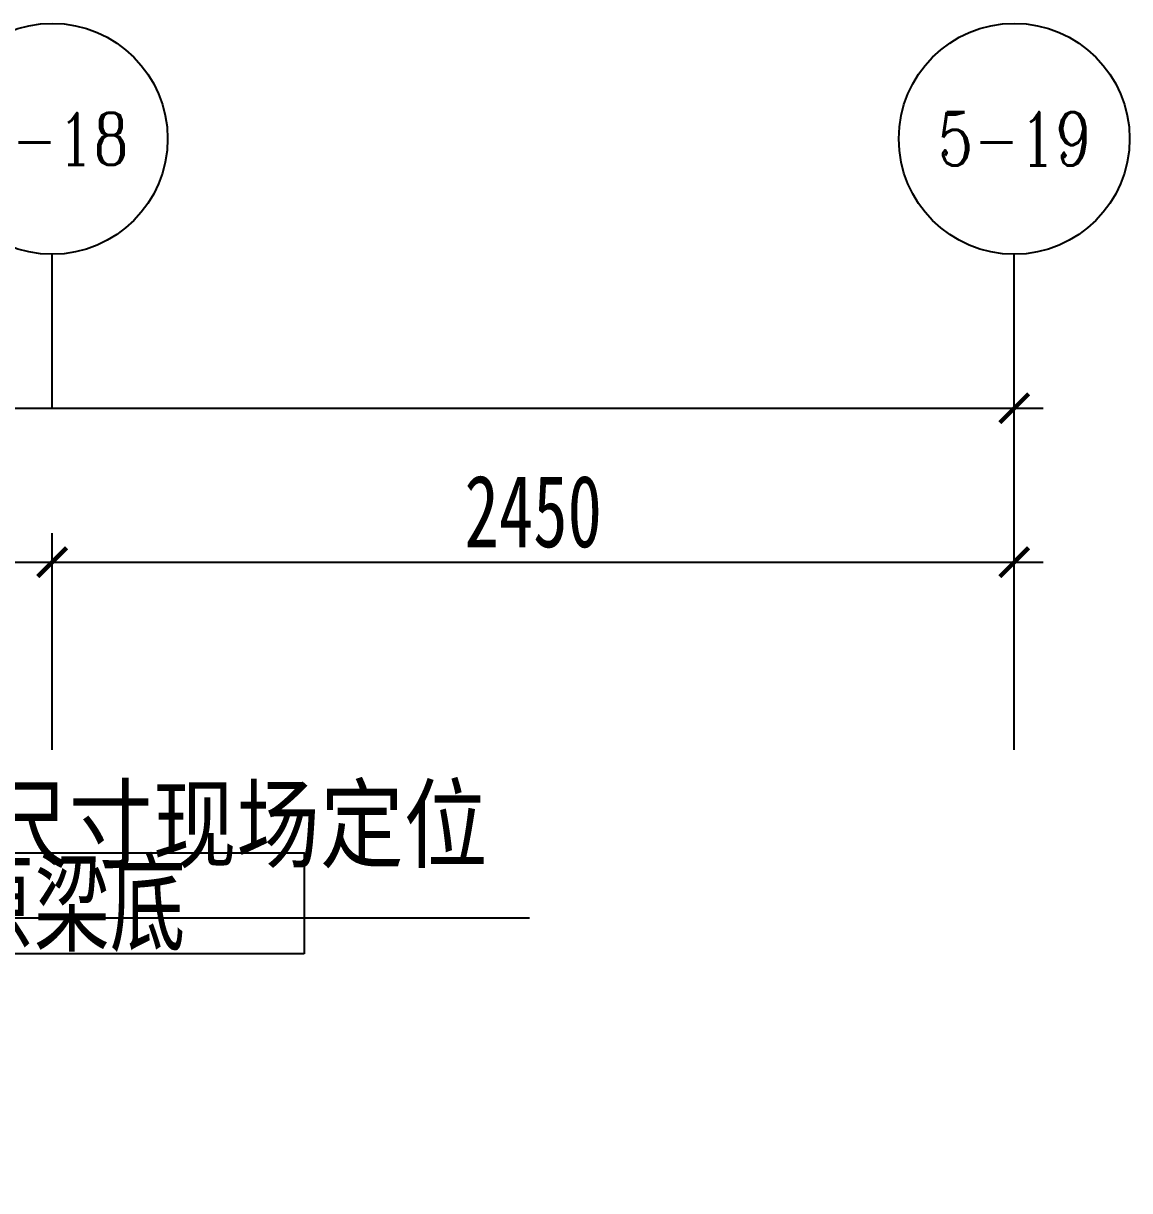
# Model space of a CAD drawing. Header units: millimetres. Extents: x -235126 to 312941, y -228449 to 114042.
# Drawn here: x 674 to 3549, y -134257 to -131224 of the extents above; entities that cross this region are included whole.
import ezdxf
from ezdxf.enums import TextEntityAlignment as Align

# ---------------------------------------------------------------- set-up
doc = ezdxf.new("R2010")
doc.units = ezdxf.units.MM
doc.header["$LTSCALE"] = 800
doc.layers.get('DEFPOINTS').update_dxf_attribs({"color": 250})
for name, color, linetype in [('AR-NEWWALL-新砌间墙', 4, 'Continuous'), ('AXIS_TEXT', 7, 'Continuous'), ('DS-DIM尺寸', 1, 'Continuous'), ('RC-天花标高', 7, 'Continuous')]:
    doc.layers.add(name, color=color, linetype=linetype)
doc.styles.add('_TCH_AXIS', font='COMPLEX', dxfattribs={"width": 0.8, "bigfont": 'HZTXT'})
doc.styles.add('COMPLEX', font='COMPLEX')
doc.styles.get("Standard").update_dxf_attribs({"font": 'arial.ttf'})
doc.styles.add('宋-ZY', font='')
doc.styles.add('宋-图框', font='', dxfattribs={"width": 0.7})
doc.styles.get('宋-ZY').set_extended_font_data('SimSun')
doc.styles.get('宋-图框').set_extended_font_data('SimSun')
doc.dimstyles.new('1比75', dxfattribs={"dimscale": 75, "dimtxt": 2.5, "dimasz": 1, "dimexe": 1, "dimexo": 1.5, "dimgap": 0.5, "dimtad": 1, "dimdec": 0, "dimzin": 0, "dimdsep": 46, "dimtxsty": '宋-图框', "dimblk": 'ARCHTICK', "dimcen": 0.09, "dimdle": 1, "dimclrd": 8, "dimclre": 8, "dimclrt": 2, "dimadec": 0, "dimazin": 0, "dimtfac": 1, "dimtdec": 0, "dimtix": 1, "dimtmove": 2, "dimatfit": 3, "dimldrblk": 'DOT', "dimfxl": 1, "dimtolj": 1, "dimtzin": 0, "dimlwd": -1, "dimlwe": -1, "dimarcsym": 0})

# ---------------------------------------------------------------- blocks, each defined once
blk = doc.blocks.new('_AXISO')
blk.add_circle((0, 0), 0.5)
at = {"layer": 'AXIS_TEXT', "style": 'COMPLEX', "width": 1.041667}
blk.add_attdef('A', text='', height=0.56, dxfattribs=at).set_placement((-0.25, -0.28), (0.25, -0.28), align=Align.FIT)
blk = doc.blocks.new('_ArchTick')
at = {"color": 0, "linetype": 'ByBlock', "const_width": 0.15}
blk.add_lwpolyline([(-0.5, -0.5), (0.5, 0.5)], dxfattribs=at)
blk = doc.blocks.new('*D338')
at = {"layer": 'DEFPOINTS', "color": 0, "transparency": 16777216}
for p in [(749.2, -132624), (-450.8, -133224), (749.2, -133224)]:
    blk.add_point(p, dxfattribs=at)
at = {"layer": 'DS-DIM尺寸', "color": 8, "transparency": 16777216}
for p, q in [((-450.8, -133111.5), (-450.8, -132549)), ((749.2, -133111.5), (749.2, -132549)), ((-525.8, -132624), (824.2, -132624))]:
    blk.add_line(p, q, dxfattribs=at)
at = {"layer": 'DS-DIM尺寸', "color": 8, "transparency": 16777216, "xscale": 75, "yscale": 75, "zscale": 75, "rotation": 180}
blk.add_blockref('_ArchTick', (-450.8, -132624), dxfattribs=at)
at = {"layer": 'DS-DIM尺寸', "color": 8, "transparency": 16777216, "xscale": 75, "yscale": 75, "zscale": 75}
blk.add_blockref('_ArchTick', (749.2, -132624), dxfattribs=at)
at = {"layer": 'DS-DIM尺寸', "color": 2, "transparency": 16777216, "insert": (149.2, -132492.8), "char_height": 187.5, "attachment_point": 5, "style": '宋-图框'}
blk.add_mtext('\\A1;3500', dxfattribs=at)
blk = doc.blocks.new('_Dot')
at = {"color": 0, "linetype": 'ByBlock', "lineweight": -2}
blk.add_line((-0.5, 0), (-1, 0), dxfattribs=at)
at = {"color": 0, "linetype": 'ByBlock', "const_width": 0.5}
blk.add_lwpolyline([(-0.25, 0, 1), (0.25, 0, 1)], format="xyb", close=True, dxfattribs=at)
blk = doc.blocks.new('*D339')
at = {"layer": 'DEFPOINTS', "color": 0, "transparency": 16777216}
for p in [(3249.2, -132624), (749.2, -133224), (3249.2, -133224)]:
    blk.add_point(p, dxfattribs=at)
at = {"layer": 'DS-DIM尺寸', "color": 8, "transparency": 16777216}
for p, q in [((749.2, -133111.5), (749.2, -132549)), ((3249.2, -133111.5), (3249.2, -132549)), ((674.2, -132624), (3324.2, -132624))]:
    blk.add_line(p, q, dxfattribs=at)
at = {"layer": 'DS-DIM尺寸', "color": 8, "transparency": 16777216, "xscale": 75, "yscale": 75, "zscale": 75, "rotation": 180}
blk.add_blockref('_ArchTick', (749.2, -132624), dxfattribs=at)
at = {"layer": 'DS-DIM尺寸', "color": 8, "transparency": 16777216, "xscale": 75, "yscale": 75, "zscale": 75}
blk.add_blockref('_ArchTick', (3249.2, -132624), dxfattribs=at)
at = {"layer": 'DS-DIM尺寸', "color": 2, "transparency": 16777216, "insert": (1999.2, -132492.8), "char_height": 187.5, "attachment_point": 5, "style": '宋-图框'}
blk.add_mtext('\\A1;2450', dxfattribs=at)
blk = doc.blocks.new('*D340')
at = {"layer": 'DEFPOINTS', "color": 0, "transparency": 16777216}
for p in [(3249.2, -132224), (-9650.8, -133224), (3249.2, -133224)]:
    blk.add_point(p, dxfattribs=at)
at = {"layer": 'DS-DIM尺寸', "color": 8, "transparency": 16777216}
for p, q in [((-9650.8, -133111.5), (-9650.8, -132149)), ((3249.2, -133111.5), (3249.2, -132149)), ((-9725.8, -132224), (3324.2, -132224))]:
    blk.add_line(p, q, dxfattribs=at)
at = {"layer": 'DS-DIM尺寸', "color": 8, "transparency": 16777216, "xscale": 75, "yscale": 75, "zscale": 75, "rotation": 180}
blk.add_blockref('_ArchTick', (-9650.8, -132224), dxfattribs=at)
at = {"layer": 'DS-DIM尺寸', "color": 8, "transparency": 16777216, "xscale": 75, "yscale": 75, "zscale": 75}
blk.add_blockref('_ArchTick', (3249.2, -132224), dxfattribs=at)
at = {"layer": 'DS-DIM尺寸', "color": 2, "transparency": 16777216, "insert": (-3200.8, -132092.8), "char_height": 187.5, "attachment_point": 5, "style": '宋-图框'}
blk.add_mtext('\\A1;12900', dxfattribs=at)
blk = doc.blocks.new('CH+-')
at = {"color": 2}
blk.add_lwpolyline([(16.13, -1.75), (0, -1.75), (0, 1.75), (16.13, 1.75)], close=True, dxfattribs=at)
at = {"color": 4, "ltscale": 2, "width": 0.7}
blk.add_attdef('CH+2.400', text='', height=3.5, dxfattribs=at).set_placement((8.173, 0.006), align=Align.MIDDLE_CENTER)

msp = doc.modelspace()

# ---------------------------------------------------------------- linework, layer by layer
at = {"layer": 'DS-DIM尺寸', "color": 8}
for p, q in [((749.2, -132224), (749.2, -131824)), ((3249.2, -132224), (3249.2, -131824))]:
    msp.add_line(p, q, dxfattribs=at)

# ---------------------------------------------------------------- block references
ref = msp.add_blockref('_AXISO', (749.2, -131524), dxfattribs=dict(at, xscale=600, yscale=600, zscale=600))
ref.add_attrib('A', '5-18', dxfattribs={"layer": 'AXIS_TEXT', "height": 134.74, "style": '_TCH_AXIS', "width": 0.826667}).set_placement((550.3, -131591.4), (948.1, -131591.4), align=Align.FIT)
ref = msp.add_blockref('_AXISO', (3249.2, -131524), dxfattribs=dict(at, xscale=600, yscale=600, zscale=600))
ref.add_attrib('A', '5-19', dxfattribs={"layer": 'AXIS_TEXT', "height": 138.75, "style": '_TCH_AXIS', "width": 0.8}).set_placement((3051, -131593.4), (3447.4, -131593.4), align=Align.FIT)
at = {"layer": 'RC-天花标高'}
ref = msp.add_blockref('CH+-', (194.5, -133510.5), dxfattribs=dict(at, xscale=75, yscale=75, zscale=75))
ref.add_attrib('CH+2.400', '原梁底', dxfattribs={"layer": '0', "color": 7, "ltscale": 2, "height": 206.25, "style": '宋-ZY', "width": 0.7}).set_placement((800.3, -133510), align=Align.MIDDLE_CENTER)

# ---------------------------------------------------------------- texts
at = {"layer": 'AR-NEWWALL-新砌间墙', "color": 7, "style": '宋-ZY', "width": 0.85}
msp.add_text('此墙体需要根据一体柜尺寸及贴砖尺寸现场定位', height=187.5, rotation=360, dxfattribs=at).set_placement((-402.5, -133398.3), align=Align.CENTER)

# ---------------------------------------------------------------- dimensions: what is measured, and where the dimension line sits
at = {"layer": 'DS-DIM尺寸', "color": 8}
dim = msp.add_linear_dim(base=(3249.2, -132224), p1=(-9650.8, -133224), p2=(3249.2, -133224), dimstyle='1比75', override={"dimfxl": 2.5}, dxfattribs=at)
dim.commit()
dim.dimension.update_dxf_attribs({"geometry": '*D340', "text_midpoint": (-3200.8, -132092.8)})
for p1, p2, text, picture, middle in [((-450.8, -133224), (749.2, -133224), '3500', '*D338', (149.2, -132492.8)), ((749.2, -133224), (3249.2, -133224), '2450', '*D339', (1999.2, -132492.8))]:
    dim = msp.add_aligned_dim(p1=p1, p2=p2, distance=600, text=text, dimstyle='1比75', override={"dimfxl": 2.5}, dxfattribs=at)
    dim.commit()
    dim.dimension.update_dxf_attribs({"geometry": picture, "text_midpoint": middle})

# ---------------------------------------------------------------- leaders
at = {"layer": 'AR-NEWWALL-新砌间墙'}
msp.add_leader([(-3581, -136866), (-2795.6, -133547.8), (1989.5, -133547.8)], dimstyle='1比75', override={"dimtad": 0}, dxfattribs=at)

doc.saveas('drawing.dxf')
